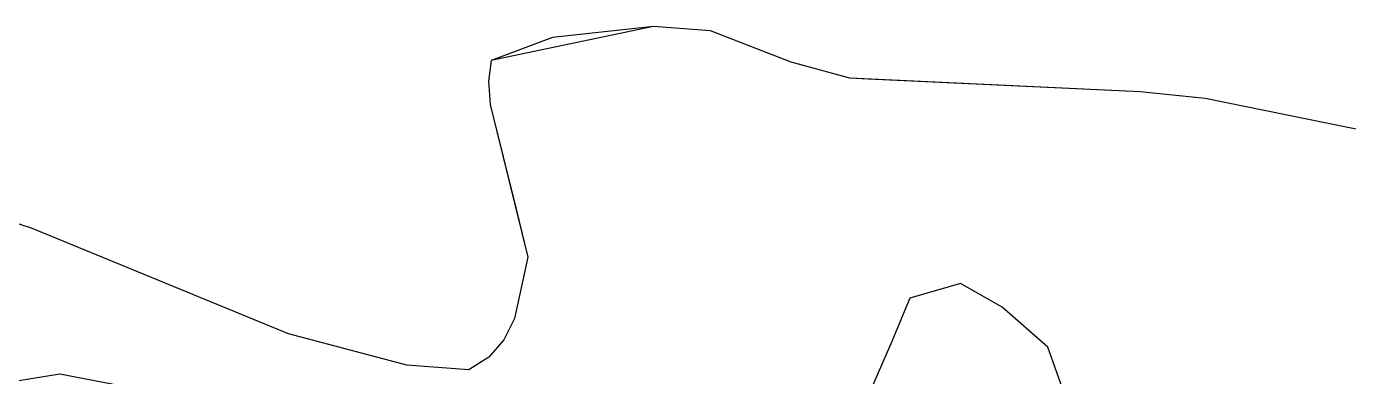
# Model space of a CAD drawing. Header units: inches. Extents: x 653559 to 669309, y 7245317 to 7256454.
# Drawn here: x 659231.4 to 659424.2, y 7253842.5 to 7253893.6 of the extents above; entities that cross this region are included whole.
import ezdxf

# ---------------------------------------------------------------- set-up
doc = ezdxf.new("R2010")
doc.units = ezdxf.units.IN
doc.header["$MEASUREMENT"] = 0
for name, color, linetype in [('Cauce', 5, 'Continuous'), ('Perimetral', 190, 'Continuous'), ('Reserva', 92, 'Continuous')]:
    doc.layers.add(name, color=color, linetype=linetype)

msp = doc.modelspace()

# ---------------------------------------------------------------- linework, layer by layer
at = {"layer": 'Cauce', "color": 160}
msp.add_polyline3d([(659432.96, 7253877.03, 0), (659403.33, 7253883.05, 0), (659393.85, 7253884.03, 0), (659351.52, 7253886.02, 0), (659342.96, 7253888.34, 0), (659331.2, 7253892.94, 0), (659322.89, 7253893.57, 0), (659308.15, 7253891.94, 0), (659299.2, 7253888.62, 0), (659298.82, 7253885.58, 0), (659299.05, 7253882.2, 0), (659304.57, 7253859.88, 0), (659302.61, 7253850.94, 0), (659301.04, 7253847.82, 0), (659298.84, 7253845.29, 0), (659295.96, 7253843.44, 0), (659286.88, 7253844.13, 0), (659269.66, 7253848.69, 0), (659232.17, 7253864.15, 0), (659226.24, 7253866.02, 0)], dxfattribs=at)
at = {"layer": 'Perimetral', "color": 200}
msp.add_polyline3d([(659432.96, 7253877.03, 0), (659403.33, 7253883.05, 0), (659393.85, 7253884.03, 0), (659354.23, 7253885.89, 0), (659351.52, 7253886.02, 0), (659342.96, 7253888.34, 0), (659331.2, 7253892.94, 0), (659322.89, 7253893.57, 0), (659299.2, 7253888.62, 0), (659298.82, 7253885.58, 0), (659299.05, 7253882.2, 0), (659302.83, 7253866.92, 0), (659304.57, 7253859.88, 0), (659302.61, 7253850.94, 0), (659301.04, 7253847.82, 0), (659298.84, 7253845.29, 0), (659295.96, 7253843.44, 0), (659286.88, 7253844.13, 0), (659269.66, 7253848.69, 0), (659232.17, 7253864.15, 0), (659226.24, 7253866.02, 0)], dxfattribs=at)
at = {"layer": 'Reserva', "transparency": 33554613}
msp.add_polyline3d([(659426.66, 7253812.66, 0), (659411.32, 7253822.45, 0), (659396.23, 7253831.71, 0), (659388.83, 7253834.88, 0), (659383.01, 7253839.38, 0), (659380.36, 7253846.79, 0), (659373.74, 7253852.61, 0), (659367.66, 7253856.05, 0), (659360.25, 7253853.93, 0), (659357.61, 7253847.58, 0), (659349.67, 7253829.32, 0), (659343.05, 7253822.71, 0), (659332.73, 7253815.83, 0), (659322.42, 7253811.86, 0), (659304.95, 7253804.98, 0), (659293.58, 7253803.13, 0), (659280.61, 7253802.34, 0), (659272.81, 7253809.88, 0), (659267.25, 7253821.39, 0), (659252.96, 7253839.64, 0), (659236.29, 7253842.82, 0), (659223.99, 7253840.83, 0)], dxfattribs=at)

doc.saveas('drawing.dxf')
